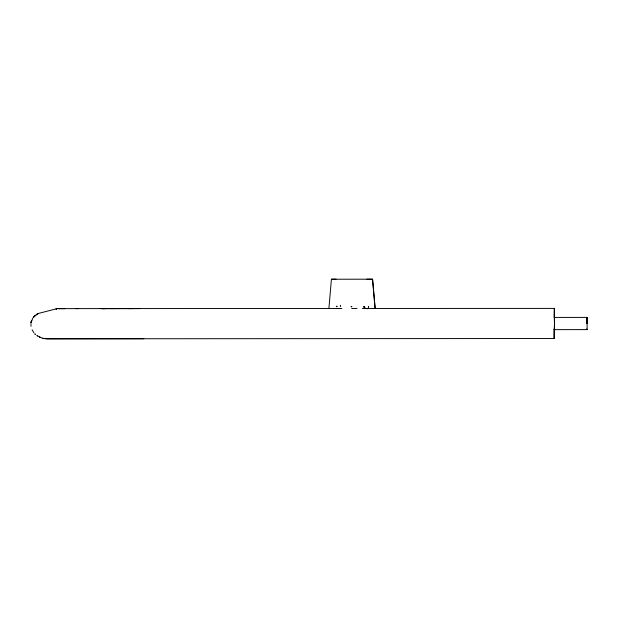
<?xml version="1.0" encoding="UTF-8"?>
<svg xmlns="http://www.w3.org/2000/svg" width="618" height="618" viewBox="0 0 618 618"><rect width="100%" height="100%" fill="white"/><g stroke="black" fill="none" stroke-linecap="round" stroke-linejoin="round"><path stroke-width="0.93" d="M554.431 324.079L554.137 338.556L554.076 329.533M554.431 325.995L554.408 329.61L554.122 328.923M30.9 324.195L31.163 324.017M554.076 317.019L554.361 308.405L362.418 308.467M554.168 317.436L587.03 317.397L586.953 323.623L586.837 317.42L586.791 320.132M586.783 328.915L587.077 329.603L587.1 323.052M328.9 308.421L331.418 279.22L336.045 279.212M31.008 322.812L32.908 317.93M33.805 316.756L33.403 317.266L38.277 313.481L56.956 308.668L55.991 308.907M34.886 315.736L35.535 315.126L33.635 316.964M364.257 307.548L364.744 307.586L364.126 307.239L363.932 306.536L364.411 306.559L363.963 306.698L364.605 307.27L364.126 307.239M114.778 338.571L114.747 338.556M365.277 308.258L364.759 308.227M114.407 338.594L114.925 338.54M101.816 308.706L105.732 308.652M337.003 308.575L338.896 308.475M37.327 335.968L36.841 335.605L42.642 338.316L46.729 338.803L554.416 338.517M366.837 279.22L372.546 279.205L375.157 308.405M64.805 308.652L58.293 308.668L78.687 308.621M104.071 308.66L102.403 308.66M104.72 308.652L113.071 308.637M75.898 308.629L100.858 308.598M111.186 308.637L132.878 308.606M128.436 308.614L139.977 308.598M143.816 338.726L46.729 338.803M99.954 308.598L120.417 308.575M114.222 308.583L341.854 308.475M351.75 308.467L357.019 308.467M554.13 329.649L587.077 329.603M331.418 279.22L372.561 279.205L375.103 308.359M364.017 306.899L364.496 306.93M365.694 308.452L367.834 308.637L364.867 308.297L367.563 308.614M44.079 338.533L42.642 338.316L45.601 338.764M33.828 332.693L32.097 329.773M30.915 324.983L31.062 326.319M587.03 317.397L587.1 322.132M554.369 308.405L554.47 324.682M554.361 317.405L554.431 322.148M351.789 306.744L351.155 306.69L351.789 306.744M340.394 305.763L340.363 306.157L340.394 305.763M368.498 306.721L368.444 307.177L368.498 306.721M31.209 321.754L30.985 322.998L31.642 320.333L31.209 321.754M336.934 306.227L336.841 306.698L336.934 306.227M38.069 313.573L36.609 314.446L38.069 313.573M57.119 308.668L56.308 308.946L57.119 308.668M40.093 337.467L39.49 337.204L40.093 337.467M35.28 334.315L34.909 333.921L35.28 334.315"/></g></svg>
